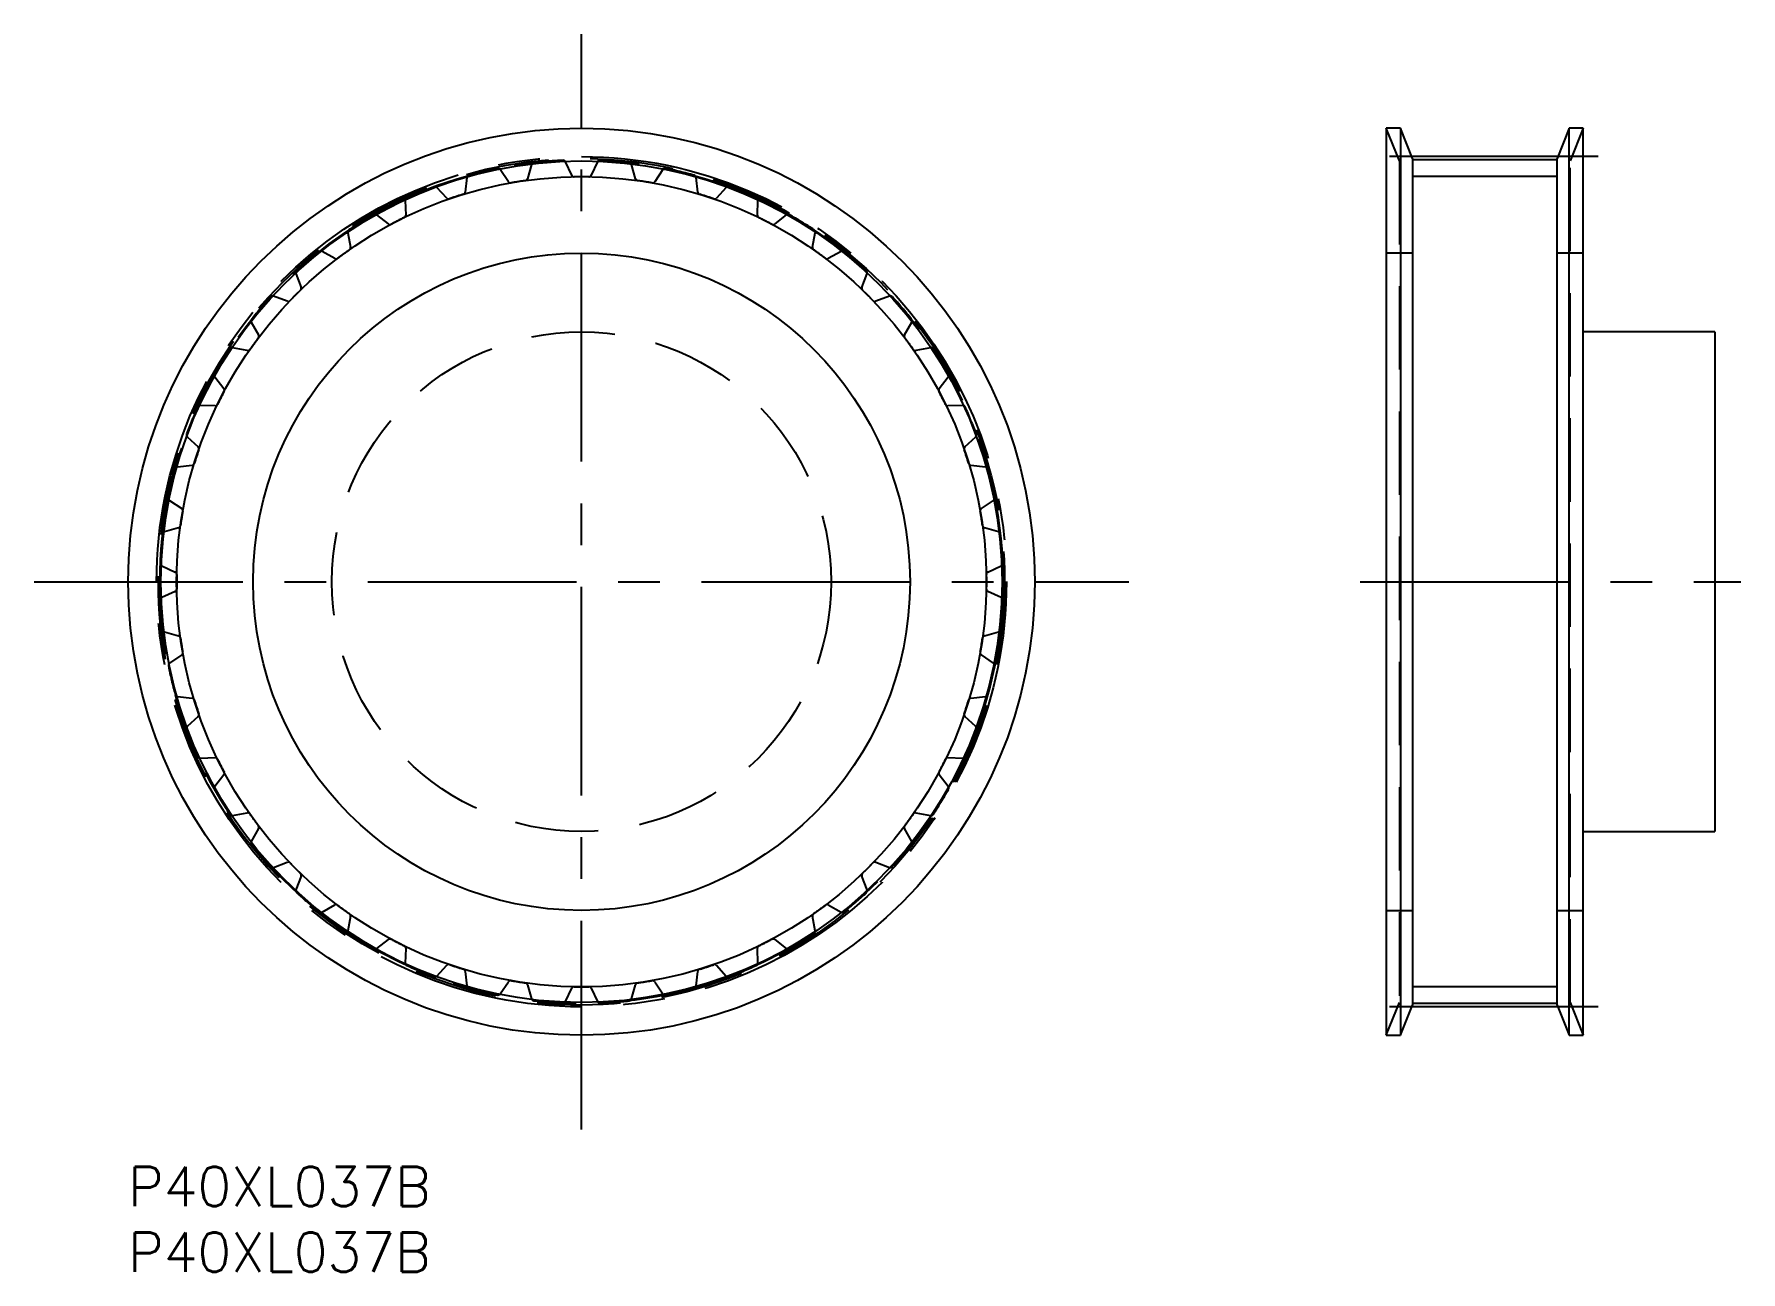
# Model space of a CAD drawing. Extents: x -7 to 123, y -8 to 86.
import ezdxf

# ---------------------------------------------------------------- set-up
doc = ezdxf.new("R2010")
doc.units = 0
doc.header["$LTSCALE"] = 0.5
for name, pattern in [('CENTER', [50.8, 31.75, -6.35, 6.35, -6.35]), ('DASHED', [19.05, 12.7, -6.35]), ('PHANTOM', [63.5, 31.75, -6.35, 6.35, -6.35, 6.35, -6.35])]:
    doc.linetypes.add(name, pattern=pattern)
for name, color, linetype in [('MSM_CENTER', 1, 'CENTER'), ('MSM_CONTINUOUS', 7, 'CONTINUOUS'), ('MSM_DASHED', 4, 'DASHED'), ('MSM_IMAGINARY', 6, 'PHANTOM'), ('MSM_NARROW', 5, 'CONTINUOUS'), ('MSM_PART_NUMBER', 7, 'CONTINUOUS')]:
    doc.layers.add(name, color=color, linetype=linetype)
doc.styles.get("Standard").update_dxf_attribs({"font": 'txt.shx', "height": 3, "bigfont": 'bigfont.shx'})

msp = doc.modelspace()

# ---------------------------------------------------------------- linework, layer by layer
at = {"layer": 'MSM_CENTER'}
for p, q in [((34.5, 2.84), (34.5, 86.16)), ((111.87, 76.84), (94.62, 76.84)), ((-7.16, 44.5), (76.16, 44.5)), ((93.76, 44.5), (122.73, 44.5)), ((111.87, 12.16), (94.62, 12.16))]:
    msp.add_line(p, q, dxfattribs=at)
msp.add_circle((34.5, 44.5), 32.34, dxfattribs=at)
at = {"layer": 'MSM_CONTINUOUS'}
for p, q in [((96.82, 79), (95.74, 79)), ((95.74, 79), (95.74, 10)), ((97.74, 76.7), (96.82, 79)), ((96.82, 79), (96.82, 10)), ((109.67, 79), (108.74, 76.7)), ((110.74, 79), (109.67, 79)), ((109.67, 10), (109.67, 79)), ((110.74, 10), (110.74, 79)), ((97.74, 76.7), (97.74, 12.3)), ((108.74, 12.3), (108.74, 76.7)), ((108.74, 76.59), (97.74, 76.59)), ((120.74, 63.5), (110.74, 63.5)), ((120.74, 63.5), (120.74, 25.5)), ((110.74, 25.5), (120.74, 25.5)), ((96.82, 10), (97.74, 12.3)), ((108.74, 12.42), (97.74, 12.42)), ((108.74, 12.3), (109.67, 10)), ((95.74, 10), (96.82, 10)), ((109.67, 10), (110.74, 10))]:
    msp.add_line(p, q, dxfattribs=at)
for radius in [34.5, 32.01, 25]:
    msp.add_circle((34.5, 44.5), radius, dxfattribs=at)
at = {"layer": 'MSM_DASHED'}
for p, q in [((96.74, 76.51), (95.74, 79)), ((110.74, 79), (109.74, 76.51)), ((28.93, 74.93), (28.31, 75.86)), ((30.7, 76.24), (30.39, 75.16)), ((33.76, 75.43), (33.29, 76.44)), ((35.71, 76.44), (35.24, 75.43)), ((38.61, 75.16), (38.3, 76.24)), ((40.69, 75.86), (40.07, 74.93)), ((96.74, 76.51), (96.74, 12.49)), ((109.74, 12.49), (109.74, 76.51)), ((24.24, 73.68), (23.48, 74.5)), ((25.78, 75.25), (25.65, 74.14)), ((43.35, 74.14), (43.22, 75.25)), ((45.52, 74.5), (44.76, 73.68)), ((21.08, 73.51), (21.12, 72.39)), ((47.88, 72.39), (47.92, 73.51)), ((19.8, 71.72), (18.92, 72.41)), ((50.08, 72.41), (49.2, 71.72)), ((16.71, 71.05), (16.92, 69.95)), ((52.08, 69.95), (52.29, 71.05)), ((15.72, 69.08), (14.75, 69.63)), ((54.25, 69.63), (53.28, 69.08)), ((97.74, 69.5), (95.74, 69.5)), ((110.74, 69.5), (108.74, 69.5)), ((12.77, 67.94), (13.16, 66.89)), ((55.84, 66.89), (56.23, 67.94)), ((12.11, 65.84), (11.06, 66.23)), ((57.94, 66.23), (56.89, 65.84)), ((9.37, 64.25), (9.92, 63.28)), ((59.08, 63.28), (59.63, 64.25)), ((9.05, 62.08), (7.95, 62.29)), ((61.05, 62.29), (59.95, 62.08)), ((6.59, 60.08), (7.28, 59.2)), ((61.72, 59.2), (62.41, 60.08)), ((6.61, 57.88), (5.49, 57.92)), ((63.51, 57.92), (62.39, 57.88)), ((4.5, 55.52), (5.32, 54.76)), ((63.68, 54.76), (64.5, 55.52)), ((4.86, 53.35), (3.75, 53.22)), ((65.25, 53.22), (64.14, 53.35)), ((3.14, 50.69), (4.07, 50.07)), ((64.93, 50.07), (65.86, 50.69)), ((3.84, 48.61), (2.76, 48.3)), ((66.24, 48.3), (65.16, 48.61)), ((2.56, 45.71), (3.57, 45.24)), ((65.43, 45.24), (66.44, 45.71)), ((3.57, 43.76), (2.56, 43.29)), ((66.44, 43.29), (65.43, 43.76)), ((2.76, 40.7), (3.84, 40.39)), ((65.16, 40.39), (66.24, 40.7)), ((4.07, 38.93), (3.14, 38.31)), ((65.86, 38.31), (64.93, 38.93)), ((3.75, 35.78), (4.86, 35.65)), ((64.14, 35.65), (65.25, 35.78)), ((5.32, 34.24), (4.5, 33.48)), ((64.5, 33.48), (63.68, 34.24)), ((5.49, 31.08), (6.61, 31.12)), ((62.39, 31.12), (63.51, 31.08)), ((7.28, 29.8), (6.59, 28.92)), ((62.41, 28.92), (61.72, 29.8)), ((7.95, 26.71), (9.05, 26.92)), ((59.95, 26.92), (61.05, 26.71)), ((9.92, 25.72), (9.37, 24.75)), ((59.63, 24.75), (59.08, 25.72)), ((11.06, 22.77), (12.11, 23.16)), ((13.16, 22.11), (12.77, 21.06)), ((56.23, 21.06), (55.84, 22.11)), ((56.89, 23.16), (57.94, 22.77)), ((14.75, 19.37), (15.72, 19.92)), ((53.28, 19.92), (54.25, 19.37)), ((95.74, 19.5), (97.74, 19.5)), ((108.74, 19.5), (110.74, 19.5)), ((16.92, 19.05), (16.71, 17.95)), ((52.29, 17.95), (52.08, 19.05)), ((18.92, 16.59), (19.8, 17.28)), ((49.2, 17.28), (50.08, 16.59)), ((21.12, 16.61), (21.08, 15.49)), ((47.92, 15.49), (47.88, 16.61)), ((23.48, 14.5), (24.24, 15.32)), ((25.65, 14.86), (25.78, 13.75)), ((43.22, 13.75), (43.35, 14.86)), ((44.76, 15.32), (45.52, 14.5)), ((28.31, 13.14), (28.93, 14.07)), ((30.39, 13.84), (30.7, 12.76)), ((33.29, 12.56), (33.76, 13.57)), ((35.24, 13.57), (35.71, 12.56)), ((38.3, 12.76), (38.61, 13.84)), ((40.07, 14.07), (40.69, 13.14)), ((95.74, 10), (96.74, 12.49)), ((109.74, 12.49), (110.74, 10))]:
    msp.add_line(p, q, dxfattribs=at)
for radius in [32.2, 19]:
    msp.add_circle((34.5, 44.5), radius, dxfattribs=at)
for centre, radius, start, end in [((25.98, 75.23), 0.2, 105.4943, 173), ((34.5, 44.5), 32.09, 101.5057, 105.4943), ((28.14, 75.74), 0.2, 34, 101.5057), ((30.89, 76.18), 0.2, 96.4943, 164), ((34.5, 44.5), 32.09, 92.5057, 96.4943), ((33.11, 76.35), 0.2, 25, 92.5057), ((33.94, 75.51), 0.2, 205, 271.0323), ((35.06, 75.51), 0.2, 268.9677, 335), ((35.89, 76.35), 0.2, 87.4943, 155), ((34.5, 44.5), 32.09, 83.5057, 87.4943), ((38.11, 76.18), 0.2, 16, 83.5057), ((40.86, 75.74), 0.2, 78.4943, 146), ((34.5, 44.5), 32.09, 74.5057, 78.4943), ((43.02, 75.23), 0.2, 7, 74.5057), ((34.5, 44.5), 32.08, 110.5057, 114.4943), ((23.33, 74.36), 0.2, 43, 110.5057), ((25.45, 74.16), 0.2, 286.9677, 353), ((29.1, 75.04), 0.2, 214, 280.0323), ((34.5, 44.5), 30.81, 97.9677, 100.0323), ((30.2, 75.22), 0.2, 277.9677, 344), ((34.5, 44.5), 30.81, 88.9677, 91.0323), ((38.8, 75.22), 0.2, 196, 262.0323), ((34.5, 44.5), 30.81, 79.9677, 82.0323), ((39.9, 75.04), 0.2, 259.9677, 326), ((43.55, 74.16), 0.2, 187, 253.0323), ((45.67, 74.36), 0.2, 69.4943, 137), ((34.5, 44.5), 32.09, 65.5057, 69.4943), ((21.28, 73.52), 0.2, 114.4943, 182), ((24.39, 73.82), 0.2, 223, 289.0323), ((34.5, 44.5), 30.82, 106.9677, 109.0323), ((34.5, 44.5), 30.82, 70.9677, 73.0323), ((44.61, 73.82), 0.2, 250.9677, 317), ((47.72, 73.52), 0.2, 358, 65.5057), ((34.5, 44.5), 32.09, 119.5057, 123.4943), ((18.8, 72.25), 0.2, 52, 119.5057), ((19.92, 71.88), 0.2, 232, 298.0323), ((34.5, 44.5), 30.82, 115.9677, 118.0323), ((20.92, 72.38), 0.2, 295.9677, 2), ((48.08, 72.38), 0.2, 178, 244.0323), ((34.5, 44.5), 30.81, 61.9677, 64.0323), ((49.08, 71.88), 0.2, 241.9677, 308), ((50.2, 72.25), 0.2, 60.4943, 128), ((34.5, 44.5), 32.09, 56.5057, 60.4943), ((16.9, 71.09), 0.2, 123.4943, 191), ((52.1, 71.09), 0.2, 349, 56.5057), ((34.5, 44.5), 32.08, 128.5057, 132.4943), ((14.65, 69.45), 0.2, 61, 128.5057), ((15.82, 69.26), 0.2, 241, 307.0323), ((34.5, 44.5), 30.81, 124.9677, 127.0323), ((16.72, 69.92), 0.2, 304.9677, 11), ((52.28, 69.92), 0.2, 169, 235.0323), ((34.5, 44.5), 30.82, 52.9677, 55.0323), ((53.18, 69.26), 0.2, 232.9677, 299), ((54.35, 69.45), 0.2, 51.4943, 119), ((34.5, 44.5), 32.08, 47.5057, 51.4943), ((12.96, 68.01), 0.2, 132.4943, 200), ((56.04, 68.01), 0.2, 340, 47.5057), ((34.5, 44.5), 30.81, 133.9677, 136.0323), ((12.97, 66.82), 0.2, 313.9677, 20), ((56.03, 66.82), 0.2, 160, 226.0323), ((34.5, 44.5), 30.81, 43.9677, 46.0323), ((34.5, 44.5), 32.08, 137.5057, 141.4943), ((10.99, 66.04), 0.2, 70, 137.5057), ((12.18, 66.03), 0.2, 250, 316.0323), ((56.82, 66.03), 0.2, 223.9677, 290), ((58.01, 66.04), 0.2, 42.4943, 110), ((34.5, 44.5), 32.09, 38.5057, 42.4943), ((9.55, 64.35), 0.2, 141.4943, 209), ((59.45, 64.35), 0.2, 331, 38.5057), ((34.5, 44.5), 30.81, 142.9677, 145.0323), ((9.74, 63.18), 0.2, 322.9677, 29), ((59.26, 63.18), 0.2, 151, 217.0323), ((34.5, 44.5), 30.82, 34.9677, 37.0323), ((34.5, 44.5), 32.09, 146.5057, 150.4943), ((7.91, 62.1), 0.2, 79, 146.5057), ((9.08, 62.28), 0.2, 259, 325.0323), ((59.92, 62.28), 0.2, 214.9677, 281), ((61.09, 62.1), 0.2, 33.4943, 101), ((34.5, 44.5), 32.08, 29.5057, 33.4943), ((6.75, 60.2), 0.2, 150.4943, 218), ((62.25, 60.2), 0.2, 322, 29.5057), ((34.5, 44.5), 30.81, 151.9677, 154.0323), ((7.12, 59.08), 0.2, 331.9677, 38), ((61.88, 59.08), 0.2, 142, 208.0323), ((34.5, 44.5), 30.81, 25.9677, 28.0323), ((34.5, 44.5), 32.09, 155.5057, 159.4943), ((5.48, 57.72), 0.2, 88, 155.5057), ((6.62, 58.08), 0.2, 268, 334.0323), ((62.38, 58.08), 0.2, 205.9677, 272), ((63.52, 57.72), 0.2, 24.4943, 92), ((34.5, 44.5), 32.08, 20.5057, 24.4943), ((4.64, 55.67), 0.2, 159.4943, 227), ((5.18, 54.61), 0.2, 340.9677, 47), ((63.82, 54.61), 0.2, 133, 199.0323), ((64.36, 55.67), 0.2, 313, 20.5057), ((4.84, 53.55), 0.2, 277, 343.0323), ((34.5, 44.5), 30.81, 160.9677, 163.0323), ((34.5, 44.5), 30.81, 16.9677, 19.0323), ((64.16, 53.55), 0.2, 196.9675, 263), ((34.5, 44.5), 32.09, 164.5057, 168.4943), ((3.77, 53.02), 0.2, 97, 164.5057), ((65.23, 53.02), 0.2, 15.4943, 83), ((34.5, 44.5), 32.08, 11.5057, 15.4943), ((3.26, 50.86), 0.2, 168.4943, 236), ((65.74, 50.86), 0.2, 304, 11.5057), ((34.5, 44.5), 30.82, 169.9677, 172.0323), ((3.96, 49.9), 0.2, 349.9677, 56), ((65.04, 49.9), 0.2, 124, 190.0323), ((34.5, 44.5), 30.82, 7.9677, 10.0323), ((34.5, 44.5), 32.08, 173.5057, 177.4943), ((2.82, 48.11), 0.2, 106, 173.5057), ((3.78, 48.8), 0.2, 286, 352.0323), ((65.22, 48.8), 0.2, 187.9677, 254), ((66.18, 48.11), 0.2, 6.4943, 74), ((34.5, 44.5), 32.08, 2.5057, 6.4943), ((2.65, 45.89), 0.2, 177.4943, 245), ((66.35, 45.89), 0.2, 295, 2.5057), ((3.49, 45.06), 0.2, 358.9677, 65), ((34.5, 44.5), 30.81, 178.9677, 181.0323), ((65.51, 45.06), 0.2, 115, 181.0323), ((34.5, 44.5), 30.82, 358.9677, 1.0323), ((2.65, 43.11), 0.2, 115, 182.5057), ((34.5, 44.5), 32.09, 182.5057, 186.4943), ((3.49, 43.94), 0.2, 295, 1.0323), ((65.51, 43.94), 0.2, 178.9677, 245), ((34.5, 44.5), 32.08, 353.5057, 357.4943), ((66.35, 43.11), 0.2, 357.4943, 65), ((2.82, 40.89), 0.2, 186.4943, 254), ((3.78, 40.2), 0.2, 7.9677, 74), ((65.22, 40.2), 0.2, 106, 172.0323), ((66.18, 40.89), 0.2, 286, 353.5057), ((34.5, 44.5), 30.82, 187.9677, 190.0323), ((3.96, 39.1), 0.2, 304, 10.0323), ((34.5, 44.5), 30.82, 349.9677, 352.0323), ((65.04, 39.1), 0.2, 169.9677, 236), ((3.26, 38.14), 0.2, 124, 191.5057), ((34.5, 44.5), 32.09, 191.5057, 195.4943), ((34.5, 44.5), 32.09, 344.5057, 348.4943), ((65.74, 38.14), 0.2, 348.4943, 56), ((3.77, 35.98), 0.2, 195.4943, 263), ((4.84, 35.45), 0.2, 16.9677, 83), ((34.5, 44.5), 30.81, 196.9677, 199.0323), ((34.5, 44.5), 30.81, 340.9677, 343.0323), ((64.16, 35.45), 0.2, 97, 163.0323), ((65.23, 35.98), 0.2, 277, 344.5057), ((5.18, 34.39), 0.2, 313, 19.0323), ((63.82, 34.39), 0.2, 160.9677, 227), ((4.64, 33.33), 0.2, 133, 200.5057), ((34.5, 44.5), 32.09, 200.5057, 204.4943), ((34.5, 44.5), 32.08, 335.5057, 339.4943), ((64.36, 33.33), 0.2, 339.4943, 47), ((5.48, 31.28), 0.2, 204.4943, 272), ((63.52, 31.28), 0.2, 268, 335.5057), ((6.62, 30.92), 0.2, 25.9677, 92), ((34.5, 44.5), 30.81, 205.9677, 208.0323), ((7.12, 29.92), 0.2, 322, 28.0323), ((61.88, 29.92), 0.2, 151.9677, 218), ((34.5, 44.5), 30.82, 331.9677, 334.0323), ((62.38, 30.92), 0.2, 88, 154.0323), ((6.75, 28.8), 0.2, 142, 209.5057), ((34.5, 44.5), 32.08, 209.5057, 213.4943), ((34.5, 44.5), 32.08, 326.5057, 330.4943), ((62.25, 28.8), 0.2, 330.4943, 38), ((7.91, 26.9), 0.2, 213.4943, 281), ((9.08, 26.72), 0.2, 34.9677, 101), ((34.5, 44.5), 30.81, 214.9677, 217.0323), ((34.5, 44.5), 30.82, 322.9677, 325.0323), ((59.92, 26.72), 0.2, 79, 145.0323), ((61.09, 26.9), 0.2, 259, 326.5057), ((9.55, 24.65), 0.2, 151, 218.5057), ((9.74, 25.82), 0.2, 331, 37.0323), ((59.26, 25.82), 0.2, 142.9677, 209), ((59.45, 24.65), 0.2, 321.4943, 29), ((34.5, 44.5), 32.09, 218.5057, 222.4943), ((34.5, 44.5), 32.08, 317.5057, 321.4943), ((10.99, 22.96), 0.2, 222.4943, 290), ((12.18, 22.97), 0.2, 43.9677, 110), ((34.5, 44.5), 30.82, 223.9677, 226.0323), ((12.97, 22.18), 0.2, 340, 46.0323), ((56.03, 22.18), 0.2, 133.9677, 200), ((34.5, 44.5), 30.81, 313.9677, 316.0323), ((56.82, 22.97), 0.2, 70, 136.0323), ((58.01, 22.96), 0.2, 250, 317.5057), ((12.96, 20.99), 0.2, 160, 227.5057), ((34.5, 44.5), 32.08, 227.5057, 231.4943), ((34.5, 44.5), 32.09, 308.5057, 312.4943), ((56.04, 20.99), 0.2, 312.4943, 20), ((15.82, 19.74), 0.2, 52.9677, 119), ((34.5, 44.5), 30.82, 232.9677, 235.0323), ((34.5, 44.5), 30.81, 304.9677, 307.0323), ((53.18, 19.74), 0.2, 61, 127.0323), ((14.65, 19.55), 0.2, 231.4943, 299), ((16.72, 19.08), 0.2, 349, 55.0323), ((52.28, 19.08), 0.2, 124.9677, 191), ((54.35, 19.55), 0.2, 241, 308.5057), ((16.9, 17.91), 0.2, 169, 236.5057), ((34.5, 44.5), 32.09, 236.5057, 240.4943), ((19.92, 17.12), 0.2, 61.9677, 128), ((34.5, 44.5), 30.81, 241.9677, 244.0323), ((34.5, 44.5), 30.81, 295.9677, 298.0323), ((49.08, 17.12), 0.2, 52, 118.0323), ((34.5, 44.5), 32.09, 299.5057, 303.4943), ((52.1, 17.91), 0.2, 303.4943, 11), ((18.8, 16.75), 0.2, 240.4943, 308), ((20.92, 16.62), 0.2, 358, 64.0323), ((48.08, 16.62), 0.2, 115.9677, 182), ((50.2, 16.75), 0.2, 232, 299.5057), ((21.28, 15.48), 0.2, 178, 245.5057), ((34.5, 44.5), 32.08, 245.5057, 249.4943), ((23.33, 14.64), 0.2, 249.4943, 317), ((24.39, 15.18), 0.2, 70.9677, 137), ((34.5, 44.5), 30.81, 250.9677, 253.0323), ((25.45, 14.84), 0.2, 7, 73.0323), ((43.55, 14.84), 0.2, 106.9677, 173), ((34.5, 44.5), 30.82, 286.9677, 289.0323), ((44.61, 15.18), 0.2, 43, 109.0323), ((45.67, 14.64), 0.2, 223, 290.5057), ((34.5, 44.5), 32.08, 290.5057, 294.4943), ((47.72, 15.48), 0.2, 294.4943, 2), ((25.98, 13.77), 0.2, 187, 254.5057), ((34.5, 44.5), 32.09, 254.5057, 258.4943), ((28.14, 13.26), 0.2, 258.4943, 326), ((29.1, 13.96), 0.2, 79.9677, 146), ((34.5, 44.5), 30.81, 259.9677, 262.0323), ((30.2, 13.78), 0.2, 16, 82.0323), ((33.94, 13.49), 0.2, 88.9677, 155), ((34.5, 44.5), 30.82, 268.9677, 271.0323), ((35.06, 13.49), 0.2, 25, 91.0323), ((38.8, 13.78), 0.2, 97.9677, 164), ((34.5, 44.5), 30.81, 277.9677, 280.0323), ((39.9, 13.96), 0.2, 34, 100.0323), ((40.86, 13.26), 0.2, 214, 281.5057), ((34.5, 44.5), 32.08, 281.5057, 285.4943), ((43.02, 13.77), 0.2, 285.4943, 353), ((30.89, 12.82), 0.2, 196, 263.5057), ((34.5, 44.5), 32.08, 263.5057, 267.4943), ((33.11, 12.65), 0.2, 267.4943, 335), ((35.89, 12.65), 0.2, 205, 272.5057), ((34.5, 44.5), 32.09, 272.5057, 276.4943), ((38.11, 12.82), 0.2, 276.4943, 344)]:
    msp.add_arc(centre, radius, start, end, dxfattribs=at)
at = {"layer": 'MSM_IMAGINARY'}
msp.add_circle((34.5, 44.5), 32.08, dxfattribs=at)
msp.add_circle((34.5, 44.5), 32.08, dxfattribs=at)
at = {"layer": 'MSM_NARROW'}
for p, q in [((33.82, 75.31), (33.76, 75.43)), ((35.19, 75.31), (35.24, 75.43)), ((108.74, 75.32), (97.74, 75.32)), ((108.74, 13.69), (97.74, 13.69))]:
    msp.add_line(p, q, dxfattribs=at)
msp.add_circle((34.5, 44.5), 30.82, dxfattribs=at)

# ---------------------------------------------------------------- texts
at = {"layer": 'MSM_PART_NUMBER'}
for p in [(0, -3), (0, -8)]:
    msp.add_text('P40XL037B', height=3, dxfattribs=at).set_placement(p)

doc.saveas('drawing.dxf')
